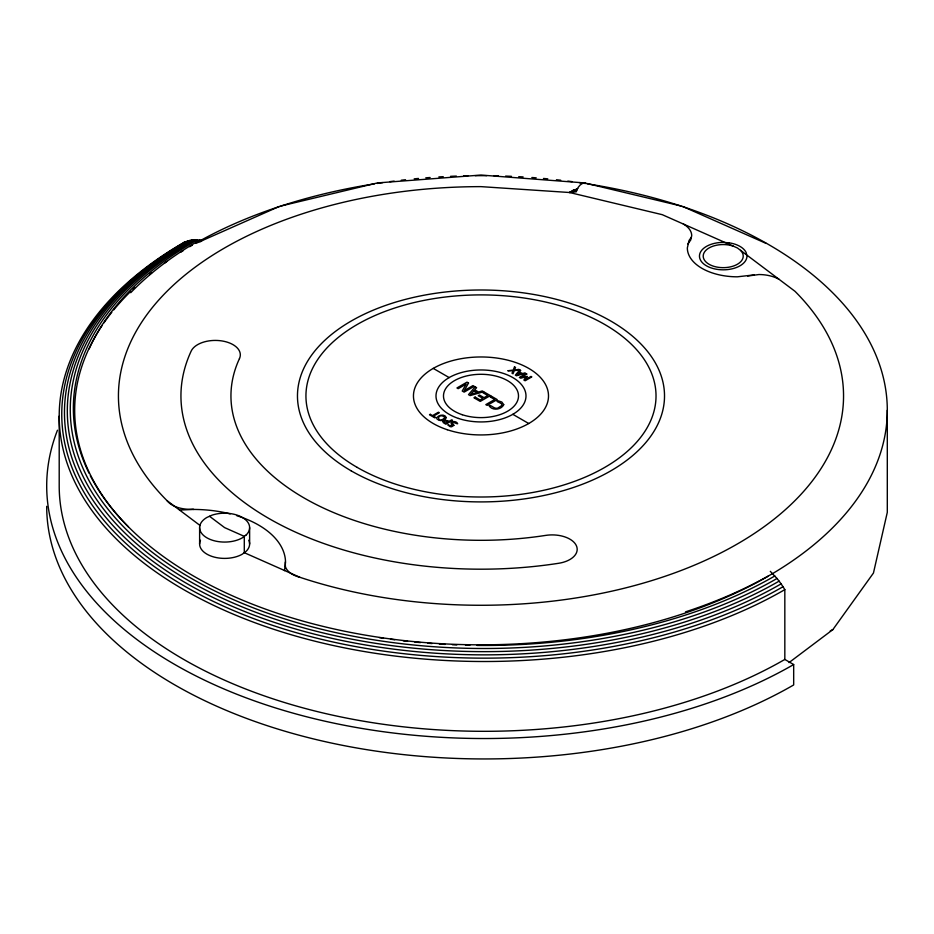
<?xml version="1.0" encoding="UTF-8"?>
<svg xmlns="http://www.w3.org/2000/svg" width="934" height="934" viewBox="0 0 934 934"><rect width="100%" height="100%" fill="white"/><g stroke="black" fill="none" stroke-linecap="round" stroke-linejoin="round"><path stroke-width="1.4" d="M284.496 570.639L285.535 562.373A92.186 53.226 0 0 0 236.804 515.72M285.232 562.058L285.407 566.681A25.008 14.43 0 0 0 289.505 572.344L291.163 573.569A25.008 14.43 0 0 0 299.709 577.224A362.555 209.321 0 0 0 737.358 543.962A362.555 209.321 0 0 0 794.974 291.291L737.358 247.942L662.264 214.68L569.542 192.509L480.987 186.637A362.555 209.321 0 0 0 166.999 500.612A25.008 14.43 0 0 0 173.222 505.598L175.312 506.567A25.008 14.43 0 0 0 193.081 509.182L193.863 509.439A92.186 53.226 0 0 1 230.196 513.875M691.358 237.248L689.047 240.47L687.342 247.942A50.004 28.872 0 0 0 737.358 276.814L754.193 274.9M687.879 243.949L690.74 239.968L691.709 235.695A28.615 16.52 0 0 0 683.326 224.008M789.043 662.58L832.859 629.609L873.453 573.032L887.3 512.322L887.3 410.248M784.829 589.634L783.019 586.715A422.507 243.926 0 0 1 185.516 586.715A422.507 243.926 0 0 1 185.516 241.743L193.7 240.47L200.577 241.661L202.48 240.225L192.416 239.816L183.706 242.571A425.063 245.408 0 0 0 183.706 589.634A425.063 245.408 0 0 0 784.829 589.634L784.829 659.439L793.678 664.541L793.678 684.949A437.567 252.624 0 0 1 316.813 739.716A437.567 252.624 0 0 1 46.7 506.321M187.851 240.809L187.43 241.124A419.798 242.361 0 0 0 187.43 583.878A419.798 242.361 0 0 0 781.104 583.878L783.019 586.715M190.081 240.213L189.439 240.692A416.949 240.727 0 0 0 189.439 581.135A416.949 240.727 0 0 0 779.096 581.135L781.104 583.878M192.416 239.816L191.528 240.482A413.995 239.011 0 0 0 191.528 578.496A413.995 239.011 0 0 0 777.006 578.496L779.096 581.135M194.821 239.618L193.7 240.47A410.925 237.248 0 0 0 89.092 473.258M197.319 239.629L195.942 240.657A407.761 235.415 0 0 0 89.162 348.942M199.864 239.828L198.23 241.054A404.515 233.547 0 0 0 130.713 292.716M574.188 189.59L569.542 192.509L576.278 191.797C577.27 188.003 580.247 183.274 584.532 182.924L681.014 205.994M183.706 242.571L185.714 241.591M830.256 630.859L832.859 629.609M195.836 243.424L279.348 206.426M280.959 205.994L377.453 182.924L480.987 175.055L584.532 182.924L586.143 183.659M747.644 276.032L758.933 274.538A28.545 16.485 0 0 1 779.119 279.371M179.538 510.046L193.863 509.439M682.626 206.426L766.149 243.424M299.709 577.224L244.288 552.683L244.288 536.349L224.627 527.628L209.531 516.28M433.248 368.393L449.161 377.581M512.813 414.322L528.726 423.511M166.999 500.612L200.308 525.667M770.305 571.339L777.006 578.496M249.623 527.628L249.623 543.962M199.619 527.628L199.619 543.962M59.204 416.097L59.204 485.902A425.063 245.408 0 0 0 321.6 712.63A425.063 245.408 0 0 0 784.829 659.439M587.603 183.881A406.313 234.586 0 0 1 772.255 573.803M768.297 576.115A406.313 234.586 0 0 1 258.975 606.715A406.313 234.586 0 0 1 102.285 325.254M103.919 322.86A406.313 234.586 0 0 1 111.846 312.225M113.726 309.901A406.313 234.586 0 0 1 131.005 291.081M132.932 289.213A406.313 234.586 0 0 1 134.893 287.345M149.568 274.538A406.313 234.586 0 0 1 151.787 272.74M164.536 263.108A406.313 234.586 0 0 1 166.952 261.392M180.647 252.25A406.313 234.586 0 0 1 183.216 250.639M189.719 246.693A406.313 234.586 0 0 1 192.357 245.14M201.954 239.723A406.313 234.586 0 0 1 374.371 183.881M377.219 183.438A406.313 234.586 0 0 1 382.812 182.609M389.863 181.64A406.313 234.586 0 0 1 394.125 181.091M401.246 180.227A406.313 234.586 0 0 1 405.554 179.737M414.194 178.849A406.313 234.586 0 0 1 418.525 178.452M425.776 177.834A406.313 234.586 0 0 1 430.13 177.507M438.863 176.923A406.313 234.586 0 0 1 443.241 176.678M450.527 176.328A406.313 234.586 0 0 1 456.352 176.094M463.614 175.872A406.313 234.586 0 0 1 467.969 175.779M475.219 175.685A406.313 234.586 0 0 1 486.754 175.685M494.004 175.779A406.313 234.586 0 0 1 498.359 175.872M505.633 176.094A406.313 234.586 0 0 1 511.458 176.328M518.744 176.678A406.313 234.586 0 0 1 523.11 176.923M531.843 177.507A406.313 234.586 0 0 1 536.198 177.834M543.448 178.452A406.313 234.586 0 0 1 547.791 178.849M556.431 179.737A406.313 234.586 0 0 1 560.727 180.227M567.86 181.091A406.313 234.586 0 0 1 572.11 181.64M579.162 182.609A406.313 234.586 0 0 1 584.754 183.438M248.771 540.226A25.008 14.43 0 0 1 246.272 551.177L242.303 554.177A25.008 14.43 0 0 1 212.123 556.466A25.008 14.43 0 0 1 200.471 540.226M740.534 250.335A19.999 11.547 0 0 1 726.687 267.486A19.999 11.547 0 0 1 703.512 254.106A19.999 11.547 0 0 1 733.213 246.109M793.678 664.541A437.567 252.624 0 0 1 273.02 707.143A437.567 252.624 0 0 1 57.464 430.224M772.593 573.593A407.761 235.415 0 0 1 685.521 611.863M774.835 575.974A410.925 237.248 0 0 1 477.064 645.429M469.837 645.324A410.925 237.248 0 0 1 465.494 645.219M456.784 644.939A410.925 237.248 0 0 1 452.418 644.752M445.156 644.39A410.925 237.248 0 0 1 439.342 644.04M432.08 643.549A410.925 237.248 0 0 1 427.737 643.211M420.498 642.592A410.925 237.248 0 0 1 414.743 642.043M407.563 641.296A410.925 237.248 0 0 1 403.278 640.817M394.743 639.767A410.925 237.248 0 0 1 390.505 639.206M383.489 638.226A410.925 237.248 0 0 1 379.297 637.595M128.402 526.846A410.925 237.248 0 0 1 90.306 475.675M445.051 417.183C437.521 426.278 435.548 411.264 445.051 417.183M453.866 425.367L451.659 426.745A3.035 1.751 0 0 1 449.943 426.569C444.607 422.39 450.83 427.258 452.465 425.028C447.701 421.491 456.493 420.02 457.66 423.744C456.399 424.164 449.417 419.261 453.866 425.367M503.741 404.656C501.441 409.921 492.125 410.913 489.077 405.741C491.669 404.259 495.125 411.322 499.713 406.827C507.057 403.219 493.526 401.807 497.81 400.698L501.815 402.017L503.741 404.656M442.891 421.281L443.241 422.612L445.845 424.223L452.57 420.347L451.682 419.833L449.172 421.269L445.168 420.113L442.891 421.281M446.277 417.603C444.771 420.802 439.459 421.689 437.03 419.016A3.643 2.102 0 0 1 436.925 417.603C438.84 414.719 445.063 413.797 446.277 417.603M444.105 421.549L445.728 423.265L448.413 421.713L445.973 420.767L444.105 421.549M514.517 366.875L513.21 370.062L507.792 370.763L513.035 370.74L512.007 373.191L513.023 373.787L514.307 370.646L519.806 369.934L515.346 375.118L516.444 375.76L525.433 373.191L522.048 373.402L519.479 371.919L520.74 370.483L518.849 369.374L514.482 369.969L515.533 367.471L514.517 366.875M468.518 383.01L464.28 390.599L472.978 385.579L474.227 386.302L464.14 392.128L462.237 391.031L466.171 384.072L458.185 388.684L456.936 387.96L467.012 382.134L468.518 383.01M577.562 188.563L576.511 190.384L569.542 192.509L577.562 188.563M525.959 376.927L523.892 380.056L525.118 380.768L531.831 376.881L531.002 376.402L525.212 379.741L527.406 376.46L521.172 377.418L526.963 374.067L526.076 373.553L519.351 377.441L520.588 378.153L525.959 376.927M475.184 386.851L468.506 394.638L470.152 395.596L483.637 391.731L482.283 390.949L478.558 392.046L474.694 389.828L476.609 387.668L475.184 386.851M473.923 390.704L470.724 394.346L477.041 392.502L473.923 390.704M518.965 372.503L516.829 374.931L521.032 373.693L518.965 372.503M246.272 534.855L242.303 537.844A25.008 14.43 0 0 1 206.939 537.844A25.008 14.43 0 0 1 206.939 517.424L212.123 515.124A25.008 14.43 0 0 1 242.303 517.424A25.008 14.43 0 0 1 246.272 534.855M430.282 414.322L429.488 414.778L434.894 417.895L435.688 417.44L433.434 416.132L439.365 412.711L438.466 412.198L432.535 415.618L430.282 414.322M475.137 397.09L473.935 397.779L480.251 401.422L490.338 395.596L484.022 391.953L482.831 392.642L487.805 395.514L484.057 397.674L479.422 395L478.231 395.689L482.866 398.363L480.099 399.962L475.137 397.09M491.389 396.214L490.198 396.903L494.705 399.495L485.808 404.632L487.151 405.403L497.238 399.589L491.389 396.214M729.361 242.863L723.208 242.396A23.759 13.718 0 0 0 699.461 256.103A23.759 13.718 0 0 0 723.208 269.821A23.759 13.718 0 0 0 746.966 256.103L746.149 252.554A23.759 13.718 0 0 0 729.361 242.863M351.219 470.876A183.531 105.962 0 0 0 658.26 423.382A183.531 105.962 0 0 0 433.481 293.603A183.531 105.962 0 0 0 351.219 470.876M239.466 358.586A250.043 144.361 0 0 0 545.701 535.392A25.008 14.43 0 0 1 576.325 545.596A25.008 14.43 0 0 1 558.649 563.284A300.048 173.234 0 0 1 191.166 351.114A25.008 14.43 0 0 1 221.79 340.91A25.008 14.43 0 0 1 239.466 358.586M357.22 467.409A175.032 101.047 0 0 0 650.052 422.11A175.032 101.047 0 0 0 435.688 298.343A175.032 101.047 0 0 0 357.22 467.409M447.234 429.71A67.505 38.971 0 0 0 548.503 395.958A67.505 38.971 0 0 0 447.234 362.194A67.505 38.971 0 0 0 447.234 429.71M462.237 414.708A37.5 21.657 0 0 0 518.498 395.958A37.5 21.657 0 0 0 462.237 377.196A37.5 21.657 0 0 0 462.237 414.708M458.489 418.455A45.007 25.989 0 0 0 525.994 395.958A45.007 25.989 0 0 0 458.489 373.448A45.007 25.989 0 0 0 458.489 418.455"/></g></svg>
